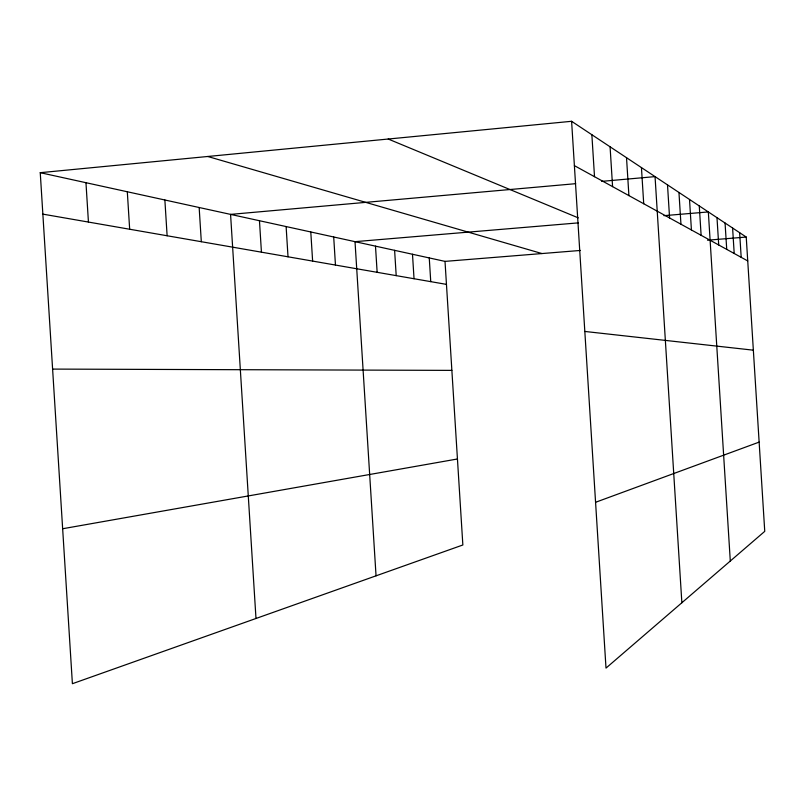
<?xml version="1.0" encoding="UTF-8"?>
<svg xmlns="http://www.w3.org/2000/svg" width="805" height="805" viewBox="0 0 805 805"><rect width="100%" height="100%" fill="white"/><g stroke="black" fill="none" stroke-linecap="round" stroke-linejoin="round"><path stroke-width="1.21" d="M595.569 502.29L759.135 442.116M62.649 528.744L457.441 458.981M40.25 172.683L445.014 261.384L462.855 544.985L72.4 683.707L40.25 172.683L571.6 121.293L746.235 237.062L764.75 531.35L606.004 668.1L571.6 121.293M575.645 183.681L230.572 214.392L255.99 618.482M601.697 181.367L655.049 176.617L681.865 602.754M578.423 222.864L355.015 241.661L376.046 575.827M663.914 215.67L708.33 211.936L730.296 561.035M445.014 261.384L580.425 250.446M707.484 240.192L746.235 237.062M52.607 369.093L451.867 370.381M584.822 331.449L753.349 350.175M42.856 214.13L446.453 284.376M207.74 156.482L541.966 253.555M388.221 139.034L578.282 217.873M574.398 165.639L747.734 260.931M739.634 232.685L741.184 257.328M732.6 228.026L734.2 253.484M725.063 223.035L726.724 249.379M716.993 217.682L718.714 244.982M699.273 205.929L701.115 235.302M689.513 199.459L691.425 229.978M678.957 192.465L680.95 224.223M667.506 184.868L669.589 217.974M641.444 167.591L643.718 203.756M626.521 157.7L628.906 195.605M610.079 146.802L612.585 186.639M591.866 134.727L594.513 176.698M429.256 257.932L430.745 281.649M412.492 254.249L414.032 278.741M394.611 250.335L396.201 275.632M375.492 246.149L377.143 272.311M333.703 236.992L335.464 265.066M310.79 231.971L312.622 261.082M286.117 226.557L288.019 256.805M259.462 220.721L261.434 252.176M199.157 207.509L201.31 241.711M164.874 199.992L167.118 235.764M127.311 191.761L129.665 229.244M85.964 182.705L88.439 222.069"/></g></svg>
